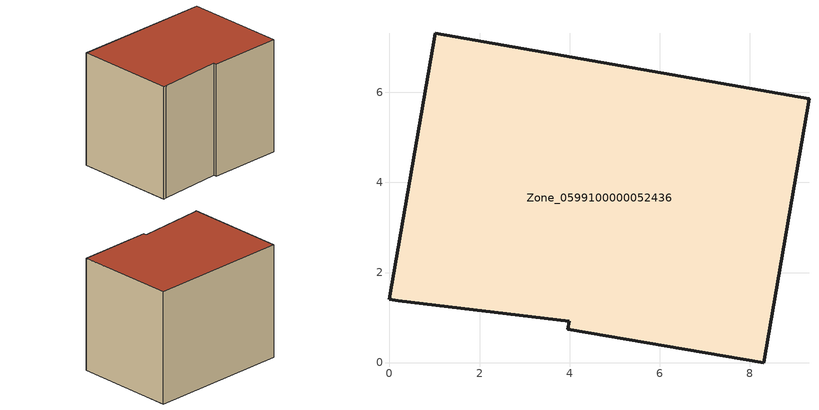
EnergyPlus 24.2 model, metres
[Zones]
Zone_0599100000052436
 floor ground (C_G): 3.96,0.74 4,0.92 0.2,1.38 0,1.41 1.02,7.31 9.32,5.86 8.31,0 z0
 wall outside (C_F): 0.2,1.38 4,0.92 3.96,0.74 8.31,0 9.32,5.86 1.02,7.31 0,1.41 0.2,1.38 z0:6.77
 roof outside (C_R): 4,0.92 3.96,0.74 8.31,0 9.32,5.86 1.02,7.31 0,1.41 0.2,1.38 z6.77
[BUILDING]
Pand.0599100000052436: North Axis=0; Terrain=City; Loads Convergence Tolerance Value=0.04; Temperature Convergence Tolerance Value=0.4; Solar Distribution=FullExterior; Maximum Number of Warmup Days=25; Minimum Number of Warmup Days=1
[Site:Location]
Rotterdam.The.Hague.AP_ZH_NLD Design_Conditions: Latitude=51.96; Longitude=4.45; Time Zone=1; Elevation=-4.5
[SITE:GROUNDTEMPERATURE:BUILDINGSURFACE]
18, 18, 18, 18, 18, 18, 18, 18, 18, 18, 18, 18
[MATERIAL] Thermal Absorptance=0.9; Solar Absorptance=0.7; Visible Absorptance=0.7
Name | Roughness | Thickness | Conductivity | Density | Specific Heat
G.TC.1946-1964 | MediumSmooth | 0.15 | 1 | 540 | 1210
F.TC.1946-1964 | Rough | 0.3 | 0.857143 | 1920 | 840
R.TC.1946-1964 | MediumRough | 0.2 | 0.235294 | 1500 | 1000
[CONSTRUCTION]
C_G: G.TC.1946-1964
C_F: F.TC.1946-1964
C_R: R.TC.1946-1964
[ZONE]
Zone_0599100000052436: Type=1; Multiplier=1; Ceiling Height=Autocalculate; Volume=Autocalculate; Floor Area=autocalculate; Part of Total Floor Area=Yes
[ZONEINFILTRATION:DESIGNFLOWRATE]
Infil_Zone_0599100000052436: Zone or ZoneList or Space or SpaceList=Zone_0599100000052436; Schedule=AlwaysOn; Design Flow Rate Calculation Method=Flow/Area; Flow Rate per Floor Area=0.003; Constant Term Coefficient=1; Temperature Term Coefficient=0; Velocity Term Coefficient=0; Velocity Squared Term Coefficient=0
[HVACTEMPLATE:ZONE:IDEALLOADSAIRSYSTEM]
Zone_0599100000052436: Maximum Heating Supply Air Temperature=50; Minimum Cooling Supply Air Temperature=13; Maximum Heating Supply Air Humidity Ratio=0.0156; Minimum Cooling Supply Air Humidity Ratio=0.0077; Heating Limit=NoLimit; Cooling Limit=NoLimit; Dehumidification Control Type=ConstantSensibleHeatRatio; Cooling Sensible Heat Ratio=0.7; Dehumidification Setpoint=60; Humidification Control Type=None; Humidification Setpoint=30; Outdoor Air Method=None; Outdoor Air Flow Rate per Person=0.00944; Outdoor Air Flow Rate per Zone Floor Area=0; Outdoor Air Flow Rate per Zone=0; Demand Controlled Ventilation Type=None; Outdoor Air Economizer Type=NoEconomizer; Heat Recovery Type=None; Sensible Heat Recovery Effectiveness=0.7; Latent Heat Recovery Effectiveness=0.65
[ZONECONTROL:THERMOSTAT]
ThermostatControl_Zone_0599100000052436: Zone or ZoneList=Zone_0599100000052436; Control Type Schedule=DualSetpointControlType; Control 1=Thermostat_Zone_0599100000052436; Temperature Difference Between Cutout And Setpoint=0
[THERMOSTATSETPOINT:DUALSETPOINT]
Thermostat_Zone_0599100000052436: Heating Setpoint Temperature Schedule=HeatingSetpoint_Zone_0599100000052436; Cooling Setpoint Temperature Schedule=CoolingSetpoint_Zone_0599100000052436
[SCHEDULE:COMPACT]
HeatingSetpoint_Zone_0599100000052436: Through: 12/31, For: AllDays, Until: 24:00, 21
CoolingSetpoint_Zone_0599100000052436: Through: 12/31, For: AllDays, Until: 24:00, 24
DualSetpointControlType: Through: 12/31, For: AllDays, Until: 24:00, 4
AlwaysOn: Through: 12/31, For: AllDays, Until: 24:00, 1
